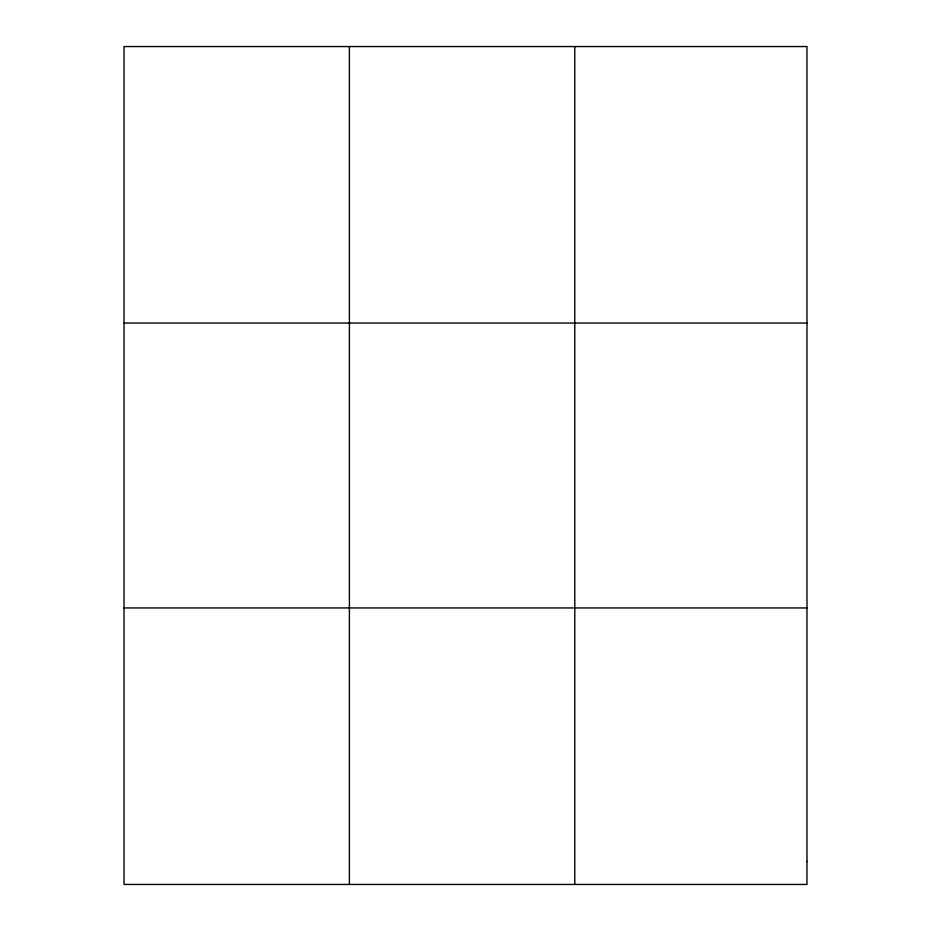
<?xml version="1.0" encoding="UTF-8"?>
<svg xmlns="http://www.w3.org/2000/svg" width="931" height="931" viewBox="0 0 931 931"><rect width="100%" height="100%" fill="white"/><g stroke="black" fill="none" stroke-linecap="round" stroke-linejoin="round"><path stroke-width="1.4" d="M349.404 884.45L349.404 46.55M574.776 884.45L574.776 46.55M124.032 323.057L806.968 323.057M124.032 607.943L806.968 607.943M806.968 861.408L806.968 884.45L124.032 884.45L124.032 46.55L806.968 46.55L806.968 861.408"/></g></svg>
